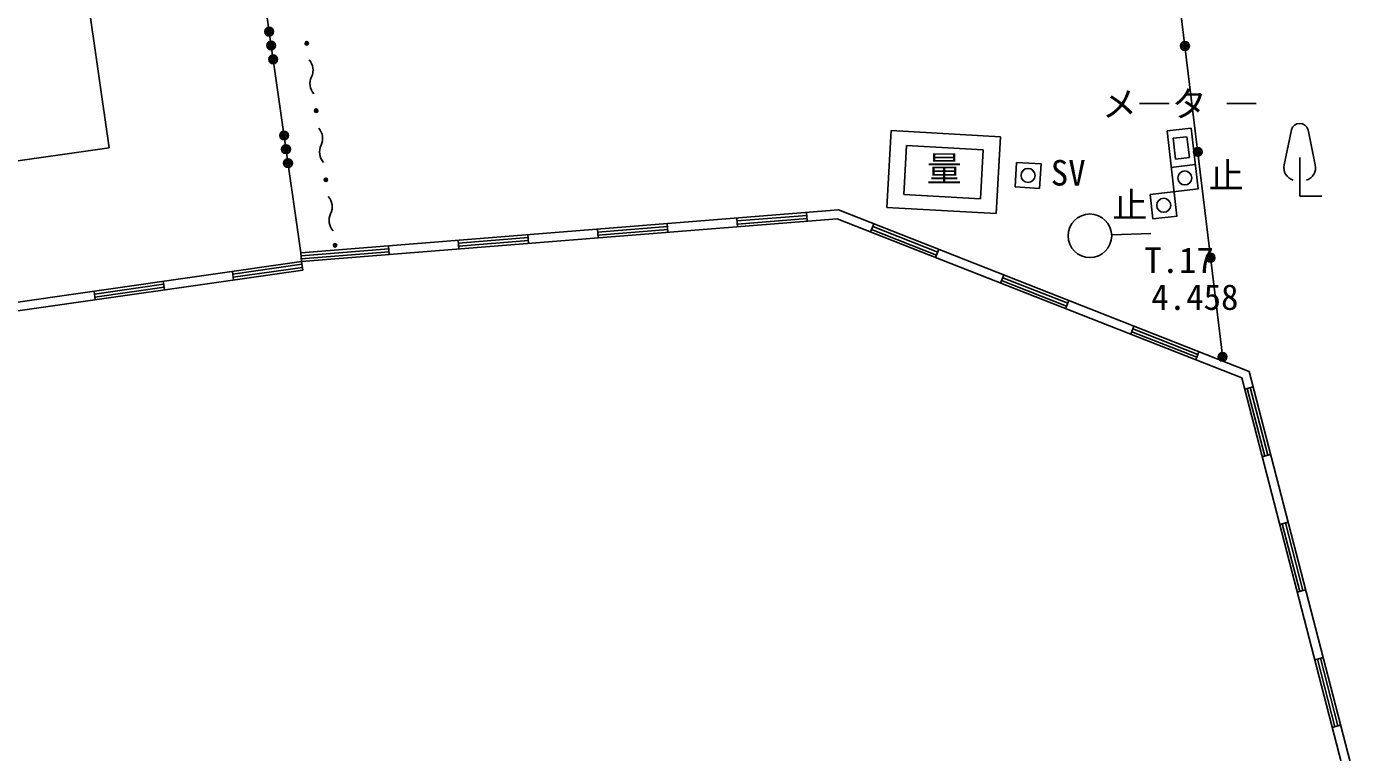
# Model space of a CAD drawing. Units: millimetres, scale not verified. Extents: x -100125 to 103927, y -69250 to 69250.
# Drawn here: x -80326 to -61174, y -12814 to -2434 of the extents above; entities that cross this region are included whole.
import ezdxf
from ezdxf.enums import TextEntityAlignment as Align

# ---------------------------------------------------------------- set-up
doc = ezdxf.new("R2010")
doc.units = ezdxf.units.MM
doc.header["$LTSCALE"] = 250
doc.layers.add('1-0_現況', color=2, linetype='Continuous')
doc.styles.add('ＭＳ ゴシック', font='')
doc.styles.get('ＭＳ ゴシック').set_extended_font_data('MS Gothic')

msp = doc.modelspace()

# ---------------------------------------------------------------- linework, layer by layer
at = {"layer": '1-0_現況'}
for p, q in [((-79144.5, -4165.4), (-81504.1, 12304.7)), ((-63207.2, -7218.8), (-65221.6, 9426.2)), ((-76403.8, -5667.2), (-78544, 9270.9)), ((-76854.5, -2503.6), (-76859.5, -2503.6)), ((-76857, -2501.1), (-76857, -2506.1)), ((-76316.7, -2671.4), (-76321.7, -2671.4)), ((-76319.2, -2668.9), (-76319.2, -2673.9)), ((-76826.2, -2701.6), (-76831.2, -2701.6)), ((-76826.2, -2701.6), (-76831.2, -2701.6)), ((-76828.7, -2699.1), (-76828.7, -2704.1)), ((-76828.7, -2699.1), (-76828.7, -2704.1)), ((-63750.5, -2708.8), (-63755.5, -2708.8)), ((-63753, -2706.3), (-63753, -2711.3)), ((-76797.8, -2899.6), (-76802.8, -2899.6)), ((-76800.3, -2897.1), (-76800.3, -2902.1)), ((-76181.5, -3634.8), (-76186.5, -3634.8)), ((-76184, -3632.3), (-76184, -3637.3)), ((-76641.8, -3988.5), (-76646.8, -3988.5)), ((-76644.3, -3986), (-76644.3, -3991)), ((-68020.9, -5018), (-67958.3, -3919.8)), ((-67958.3, -3919.8), (-66393.9, -4008.9)), ((-66456.5, -5107.1), (-66393.9, -4008.9)), ((-64009.7, -3923.7), (-63662, -3883.5)), ((-63869, -5142.4), (-64009.7, -3923.7)), ((-63923.4, -4029.1), (-63724.7, -4006.3)), ((-63690.4, -4304.3), (-63724.7, -4006.3)), ((-63561.8, -4750.9), (-63662, -3883.5)), ((-62333.7, -4410.2), (-62230.2, -3906.8)), ((-61888.7, -4410.2), (-61992.2, -3906.8)), ((-81619.2, -4520), (-79144.5, -4165.4)), ((-76613.4, -4186.5), (-76618.4, -4186.5)), ((-76613.4, -4186.5), (-76618.4, -4186.5)), ((-76615.9, -4184), (-76615.9, -4189)), ((-76615.9, -4184), (-76615.9, -4189)), ((-67776.4, -4831.6), (-67736.6, -4132.7)), ((-66638.3, -4195.3), (-67736.6, -4132.7)), ((-66678.2, -4894.2), (-66638.3, -4195.3)), ((-63889.1, -4327.2), (-63923.4, -4029.1)), ((-76585.1, -4384.4), (-76590.1, -4384.4)), ((-76587.6, -4381.9), (-76587.6, -4386.9)), ((-66161.9, -4374.4), (-66184.7, -4723.7)), ((-66161.9, -4374.4), (-65812.7, -4397.2)), ((-65812.7, -4397.2), (-65835.5, -4746.5)), ((-63952.9, -4447.5), (-63605.6, -4403.7)), ((-63889.1, -4327.2), (-63690.4, -4304.3)), ((-63567.2, -4223.2), (-63572.2, -4223.2)), ((-63569.7, -4220.7), (-63569.7, -4225.7)), ((-62111.2, -4858.4), (-62111.2, -4304.3)), ((-76042.8, -4623.3), (-76047.8, -4623.3)), ((-76045.3, -4620.8), (-76045.3, -4625.8)), ((-66184.7, -4723.7), (-65835.5, -4746.5)), ((-64251.3, -4834.2), (-63561.4, -4754.6)), ((-66678.2, -4894.2), (-67776.4, -4831.6)), ((-64211.1, -5181.9), (-64251.3, -4834.2)), ((-62111.2, -4858.4), (-61792.7, -4858.4)), ((-68712.2, -5054.6), (-76403.8, -5667.2)), ((-70164.1, -5170.2), (-70154.1, -5294.8)), ((-69163.9, -5132.2), (-70160.8, -5211.6)), ((-69167.2, -5090.8), (-69157.3, -5215.4)), ((-68712.2, -5054.6), (-62835, -7365.2)), ((-66456.5, -5107.1), (-68020.9, -5018)), ((-64211.1, -5181.9), (-63863.4, -5141.8)), ((-72157.7, -5329), (-72147.8, -5453.6)), ((-71157.6, -5291), (-72154.4, -5370.4)), ((-71154.1, -5335.3), (-72150.9, -5414.7)), ((-71160.9, -5249.6), (-71151, -5374.2)), ((-69160.4, -5176.6), (-70157.2, -5255.9)), ((-68206.3, -5253.5), (-68252.1, -5369.8)), ((-67307.1, -5699.4), (-68237.8, -5333.5)), ((-67290.9, -5658), (-68221.5, -5292.1)), ((-74151.4, -5487.8), (-74141.5, -5612.4)), ((-73151.3, -5449.8), (-74148.1, -5529.2)), ((-73147.8, -5494.1), (-74144.6, -5573.5)), ((-73154.6, -5408.4), (-73144.7, -5533)), ((-64801.5, -5413), (-64239.4, -5391.6)), ((-76393.9, -5791.8), (-76403.8, -5667.2)), ((-76400.2, -5712), (-75144.7, -5612)), ((-76397, -5751.9), (-75141.5, -5651.9)), ((-75911.4, -5560.5), (-75916.4, -5560.5)), ((-75913.9, -5558), (-75913.9, -5563)), ((-75138.3, -5691.8), (-75148.3, -5567.2)), ((-67275.7, -5619.4), (-67321.4, -5735.7)), ((-63384, -5737.7), (-63389, -5737.7)), ((-63386.5, -5735.2), (-63386.5, -5740.2)), ((-76393.9, -5791.8), (-81335.5, -6499.8)), ((-81317.8, -6623.5), (-76376.1, -5915.5)), ((-77383.7, -5933.6), (-77366, -6057.3)), ((-76388, -5832.9), (-77377.9, -5974.7)), ((-76381.7, -5876.9), (-77371.6, -6018.7)), ((-76393.9, -5791.8), (-76376.1, -5915.5)), ((-78367.8, -6116.5), (-79357.6, -6258.3)), ((-78373.6, -6075.4), (-78355.9, -6199.2)), ((-66345, -5985.2), (-66390.8, -6101.6)), ((-65445.8, -6431.2), (-66376.5, -6065.3)), ((-65429.5, -6389.7), (-66360.2, -6023.9)), ((-79363.5, -6217.3), (-79345.8, -6341)), ((-78361.4, -6160.6), (-79351.3, -6302.4)), ((-65414.4, -6351.1), (-65460.1, -6467.4)), ((-64483.7, -6717), (-64529.4, -6833.3)), ((-63584.5, -7162.9), (-64515.2, -6797)), ((-63568.2, -7121.5), (-64498.9, -6755.6)), ((-63553, -7082.9), (-63598.8, -7199.2)), ((-63212.2, -7157.2), (-63217.2, -7157.2)), ((-63214.7, -7154.7), (-63214.7, -7159.7)), ((-62940, -7458.2), (-61270.6, -13909.2)), ((-61173.6, -13784.9), (-62835, -7365.2)), ((-62777.7, -7586.3), (-62898.7, -7617.6)), ((-62610.5, -8576), (-62861, -7607.9)), ((-62567.4, -8564.8), (-62817.9, -7596.7)), ((-62527.2, -8554.4), (-62648.2, -8585.7)), ((-62276.7, -9522.5), (-62397.7, -9553.9)), ((-62109.4, -10512.2), (-62359.9, -9544.1)), ((-62066.3, -10501), (-62316.8, -9532.9)), ((-62026.1, -10490.6), (-62147.2, -10522)), ((-61775.6, -11458.8), (-61896.6, -11490.1)), ((-61608.3, -12448.4), (-61858.9, -11480.3)), ((-61565.3, -12437.3), (-61815.8, -11469.2)), ((-61525.1, -12426.9), (-61646.1, -12458.2))]:
    msp.add_line(p, q, dxfattribs=at)
for points in [[(-62835, -7365.2), (-68712.2, -5054.6), (-76403.8, -5667.2)], [(-76393.9, -5791.8), (-68731.1, -5181.5), (-62940, -7458.2)]]:
    msp.add_lwpolyline(points, dxfattribs=at)
for centre, radius in [((-76857, -2503.6), 62.5), ((-76857, -2503.6), 42.5), ((-76857, -2503.6), 22.5), ((-76828.7, -2701.6), 62.5), ((-76828.7, -2701.6), 42.5), ((-76828.7, -2701.6), 37.5), ((-76828.7, -2701.6), 25.5), ((-76828.7, -2701.6), 22.5), ((-76319.2, -2671.4), 25), ((-76319.9, -2661), 18.8), ((-76319.2, -2671.4), 17), ((-76319.2, -2671.4), 9), ((-63753, -2708.8), 62.5), ((-63753, -2708.8), 42.5), ((-76800.3, -2899.6), 62.5), ((-76800.3, -2899.6), 42.5), ((-76828.7, -2701.6), 13.5), ((-63753, -2708.8), 22.5), ((-76800.3, -2899.6), 22.5), ((-76184, -3634.8), 25), ((-76182.8, -3639.9), 18.8), ((-76184, -3634.8), 17), ((-76184, -3634.8), 9), ((-76644.3, -3988.5), 62.5), ((-76644.3, -3988.5), 42.5), ((-76644.3, -3988.5), 22.5), ((-76615.9, -4186.5), 62.5), ((-76615.9, -4186.5), 42.5), ((-76615.9, -4186.5), 37.5), ((-76615.9, -4186.5), 25.5), ((-76615.9, -4186.5), 22.5), ((-76615.9, -4186.5), 13.5), ((-63569.7, -4223.2), 62.5), ((-63569.7, -4223.2), 42.5), ((-63569.7, -4223.2), 22.5), ((-76587.6, -4384.4), 62.5), ((-76587.6, -4384.4), 42.5), ((-76587.6, -4384.4), 22.5), ((-65998.7, -4560.4), 100), ((-63755.7, -4597.2), 100), ((-76045.3, -4623.3), 25), ((-76045.7, -4618.8), 18.8), ((-76045.3, -4623.3), 17), ((-76045.3, -4623.3), 9), ((-64057.4, -4988), 100), ((-65113.8, -5424.9), 312.5), ((-75913.9, -5560.5), 25), ((-75913.9, -5560.5), 17), ((-75913.9, -5560.5), 9), ((-63386.5, -5737.7), 62.5), ((-63386.5, -5737.7), 42.5), ((-63386.5, -5737.7), 22.5), ((-63214.7, -7157.2), 62.5), ((-63214.7, -7157.2), 42.5), ((-63214.7, -7157.2), 22.5)]:
    msp.add_circle(centre, radius, dxfattribs=at)
for centre, radius, start, end in [((-76451.5, -3053.7), 222.3, 334.20689, 41.73723), ((-76051.2, -3247.2), 222.3, 154.20513, 221.738), ((-62111.2, -3941), 123.8, 16.01544, 163.98456), ((-76314.4, -4032.6), 222.3, 334.20508, 41.73903), ((-75914.1, -4226.1), 222.3, 154.20522, 221.73775), ((-62145.4, -4448.9), 192.2, 168.38851, 251.26151), ((-62077, -4448.9), 192.2, 288.73849, 11.61149), ((-76177.3, -5011.5), 222.3, 334.20469, 41.73958), ((-75777, -5205), 222.3, 154.20522, 221.73775)]:
    msp.add_arc(centre, radius, start, end, dxfattribs=at)

# ---------------------------------------------------------------- texts
at = {"layer": '1-0_現況', "color": 7, "style": 'ＭＳ ゴシック'}
for s, p in [('メ―タ ―', (-64940.6, -3830.9)), ('量', (-67447.7, -4757)), ('SV', (-65672.9, -4816)), ('止', (-63412.4, -4854.6)), ('止', (-64790.7, -5276.6)), ('T.17', (-64336.3, -6066.2)), ('4.458', (-64234.7, -6594.9))]:
    msp.add_text(s, height=366.6, dxfattribs=at).set_placement(p, align=Align.BOTTOM_LEFT)

doc.saveas('drawing.dxf')
